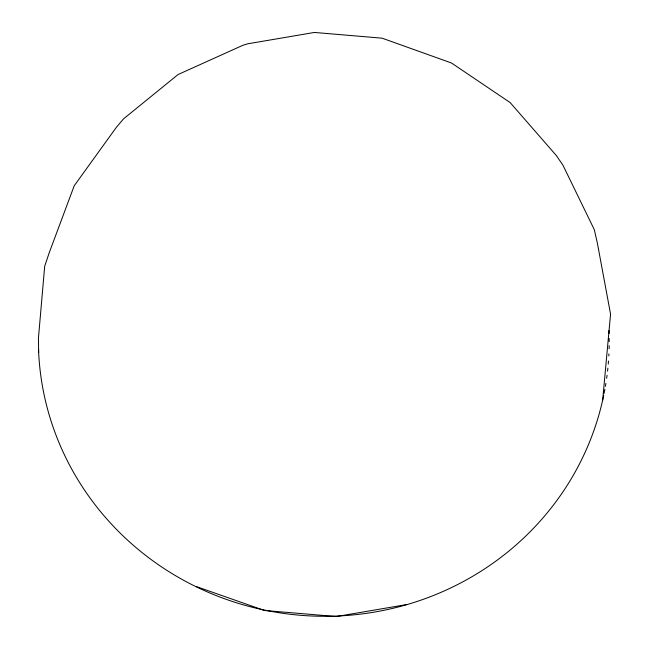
<?xml version="1.0" encoding="UTF-8"?>
<svg xmlns="http://www.w3.org/2000/svg" width="649" height="649" viewBox="0 0 649 649"><rect width="100%" height="100%" fill="white"/><g stroke="black" fill="none" stroke-linecap="round" stroke-linejoin="round"><path stroke-width="0.97" d="M602.653 400.23L610.563 314.084L597.331 242.953L594.33 229.73L562.934 165.162L556.29 155.484L510.171 102.599L451.493 63.002L382.091 38.169L314.4 32.45L247.553 43.84L242.734 45.357L178.077 74.53L123.497 118.897L116.309 127.407L74.221 185.76L49.243 252.704L44.692 266.244L38.437 338.202L38.656 352.553M407.442 604.43L336.344 616.55L264.362 610.466L196.396 586.591M608.486 361.014A285.455 275.728 2.9 0 1 608.243 364.065M607.87 368.137A285.455 275.728 2.9 0 1 607.545 371.187M607.058 375.252A285.455 275.728 2.9 0 1 606.653 378.286M605.898 383.324A285.455 275.728 2.9 0 1 605.403 386.333M604.876 389.335A285.455 275.728 2.9 0 1 604.114 393.318M603.716 395.298A285.455 275.728 2.9 0 1 300.917 615.325A285.455 275.728 2.9 0 1 38.526 349.535M608.981 330.528A285.455 275.728 2.9 0 1 609.087 333.554M609.184 338.608A285.455 275.728 2.9 0 1 609.2 341.65M609.168 345.722A285.455 275.728 2.9 0 1 609.103 348.773M608.916 353.867A285.455 275.728 2.9 0 1 608.811 355.912"/></g></svg>
